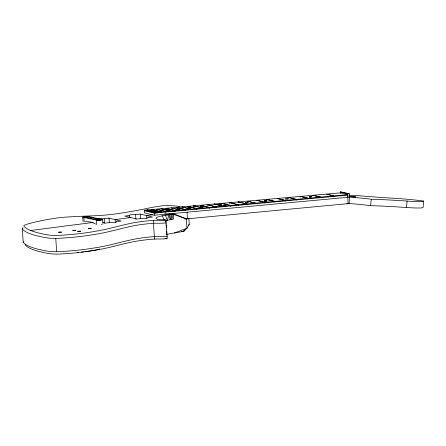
<?xml version="1.0" encoding="UTF-8"?>
<svg xmlns="http://www.w3.org/2000/svg" width="446" height="446" viewBox="0 0 446 446"><rect width="100%" height="100%" fill="white"/><g stroke="black" fill="none" stroke-linecap="round" stroke-linejoin="round"><path stroke-width="0.67" d="M25.149 244.497A20.098 2.76 -3.9 0 0 25.26 244.926L25.517 245.138A184.572 25.366 -3.9 0 0 31.577 249.03L33.428 249.743A184.354 25.338 -3.9 0 0 48.787 253.512A23.471 3.228 -3.9 0 0 56.793 254.12L59.112 254.058A45.381 6.238 -3.9 0 0 78.518 252.559L83.547 251.945A73.785 10.141 -3.9 0 0 110.915 247.034L124.033 243.8A77.242 10.615 -3.9 0 1 128.147 242.853L131.202 242.184A35.613 4.895 -3.9 0 1 152.025 239.223L158.029 238.961A21.776 2.994 -3.9 0 0 166.559 238.761L167.088 238.733L167.178 236.296L165.817 220.079L159.83 219.683A21.012 2.888 -3.9 0 1 162.266 215.819L173.187 214.297L186.294 218.875L186.93 228.201L183.886 231.307L174.458 232.951A27.513 3.78 -3.9 0 0 166.86 234.512M186.149 218.919L349.101 203.543L349.58 193.943L340.432 191.869L340.504 193.397M370.648 205.662L371.239 199.228A103.043 6.807 5.3 0 1 404.422 200.89L407.075 201.074A25.043 1.656 5.3 0 0 423.7 201.04L423.109 207.474A25.043 1.656 5.3 0 1 406.484 207.501L403.831 207.323A103.043 6.807 5.3 0 0 370.648 205.662A25.461 1.684 5.3 0 0 349.101 203.543M406.484 207.501L407.075 201.074M184.956 219.047L186.294 218.875L173.895 213.779L173.187 214.297L171.816 219.41L171.186 214.509L170.116 219.711L165.388 220.837M183.886 231.307L184.884 229.651M188.836 218.35L189.249 224.344L186.93 228.201L174.458 232.951M188.379 225.23L189.249 224.344M355.161 196.942L355.445 196.87L349.29 196.541M202.729 206.911L200.488 207M225.771 205.561L223.535 205.651M266.78 201.107L264.539 201.196M153.017 210.612L150.776 210.696M157.75 211.817L155.676 211.872M84.941 217.302L83.893 217.442L84.194 221.835M85.035 217.319L88.191 216.89M100.417 219.454L96.308 220.045L96.626 224.65M173.895 213.779L169.809 214.314A27.156 3.735 -3.9 0 1 164.474 213.829M129.463 215.485L124.69 216.098L136.838 219.031L141.616 218.417A3.373 0.463 -3.9 0 0 146.059 218.356A3.373 0.463 -3.9 0 0 147.754 217.626L152.526 217.012L140.373 214.08L135.601 214.693A3.373 0.463 -3.9 0 0 131.157 214.76A3.373 0.463 -3.9 0 0 129.463 215.485L129.602 217.486M98.733 218.986A3.373 0.463 -3.9 0 1 104.247 218.746L109.019 218.133L121.173 221.065L116.395 221.679A3.373 0.463 -3.9 0 1 114.706 222.403A3.373 0.463 -3.9 0 1 110.257 222.47L105.485 223.084L102.792 222.431M30.646 230.504L93.236 222.42M130.784 217.57L115.096 219.599L115.274 222.264M152.482 214.766L146.45 215.546L146.634 218.211M175.15 210.624L165.594 208.332L160.995 208.739L170.617 211.047L175.15 210.624L175.172 211.159L170.617 211.577M147.425 210.473L147.403 209.938L157.204 212.29L161.201 211.922L161.218 212.458M151.785 210.088L151.763 209.553L161.502 211.895L165.667 211.504L165.672 212.034M170.316 211.075L160.688 208.767L156.29 209.152L165.973 211.476L170.316 211.075L170.316 211.605M180.195 210.155L170.707 207.881L165.901 208.304L175.451 210.596L180.195 210.155L180.212 210.69M185.464 209.67L176.047 207.407L171.013 207.853L180.496 210.127L185.464 209.67L185.469 210.2M190.977 209.157L181.633 206.916L176.348 207.379L185.765 209.642L190.977 209.157L190.994 209.692M181.957 207.423L181.935 206.888L191.278 209.129L196.753 208.622L196.758 209.152M187.811 206.905L187.794 206.37L197.06 208.594L202.813 208.059L202.819 208.589M193.954 206.359L193.932 205.823L203.12 208.031L209.191 207.468L209.207 208.003M215.897 206.844L206.883 204.681L200.393 205.255L209.492 207.44L215.897 206.844L215.914 207.379M207.206 205.188L207.189 204.653L216.198 206.816L222.955 206.191L222.961 206.721M214.359 204.558L214.336 204.023L223.256 206.163L230.404 205.5L230.409 206.03M238.264 204.77L229.545 202.674L221.885 203.354L230.705 205.467L238.264 204.77L238.281 205.305M229.868 203.181L229.852 202.646L238.565 204.742L246.571 203.995L246.593 204.53M238.292 202.439L238.27 201.904L246.872 203.967L255.368 203.181L255.391 203.716M264.684 202.317L256.322 200.31L247.184 201.113L255.675 203.153L264.684 202.317L264.707 202.852M274.569 201.397L266.334 199.423L256.628 200.282L264.991 202.289L274.569 201.397L274.591 201.932M285.05 200.427L276.955 198.481L266.641 199.395L274.87 201.369L285.05 200.427L285.066 200.962M296.155 199.395L288.205 197.489L277.261 198.453L285.351 200.399L296.155 199.395L296.172 199.931M288.534 197.996L288.512 197.461L296.456 199.368L307.913 198.303L307.935 198.838M300.448 196.942L300.431 196.407L308.219 198.275L320.39 197.143L320.406 197.678M313.086 195.822L313.07 195.287L320.691 197.115L333.725 195.905L333.747 196.441M347.746 194.607L340.482 192.862L326.583 194.094L334.032 195.878L347.746 194.607L347.841 197.283L154.299 215.24L144.498 212.887L144.404 210.211L147.102 209.966L156.897 212.318L156.92 212.853L154.221 213.099L144.426 210.746M154.221 213.099L347.763 195.142M144.404 210.211L154.205 212.564L156.897 212.318M347.824 197.283L349.692 197.115A25.461 1.684 5.3 0 1 371.239 199.228M187.794 206.37L193.625 205.851L202.813 208.059M193.932 205.823L200.087 205.283L209.191 207.468M207.189 204.653L214.035 204.051L222.955 206.191M214.336 204.023L221.584 203.382L230.404 205.5M229.852 202.646L237.963 201.932L246.571 203.995M238.27 201.904L246.883 201.14L255.368 203.181M288.512 197.461L300.125 196.435L307.913 198.303M300.431 196.407L312.763 195.315L320.39 197.143M313.07 195.287L326.282 194.121L333.725 195.905M147.403 209.938L151.462 209.581L161.201 211.922M151.763 209.553L155.989 209.18L165.667 211.504M181.935 206.888L187.487 206.398L196.753 208.622M165.957 222.141L165.817 220.079L165.288 220.107A21.776 2.994 -3.9 0 1 156.758 220.307L150.754 220.569A35.613 4.895 -3.9 0 0 129.931 223.53L126.876 224.193A77.242 10.615 -3.9 0 0 122.761 225.146L109.644 228.38A73.785 10.141 -3.9 0 1 82.276 233.291L77.247 233.905A45.381 6.238 -3.9 0 1 57.841 235.404L55.521 235.466A23.471 3.228 -3.9 0 1 47.516 234.858A184.354 25.338 -3.9 0 1 32.157 231.089L30.306 230.376A184.572 25.366 -3.9 0 1 24.246 226.484L23.989 226.273A20.098 2.76 -3.9 0 1 25.745 224.667L26.504 224.416A53.615 7.37 -3.9 0 1 33.361 222.509L36.879 221.662A70.2 9.65 -3.9 0 1 53.18 218.579L57.807 217.91A24.58 3.378 -3.9 0 1 69.331 216.89A163.063 22.412 -3.9 0 1 92.852 215.831L94.942 215.747A33.673 4.627 -3.9 0 0 117.822 213.617A141.778 19.485 -3.9 0 0 148.524 208.12A42.136 5.792 -3.9 0 1 162.74 205.779L164.869 205.651A27.334 3.758 -3.9 0 1 178.935 206.453L179.866 206.688A9.422 1.293 -3.9 0 1 179.978 207.2M311.007 197.132L309.357 197.132M247.407 202.897L245.93 202.919M168.398 210.049L166.999 210.033M349.268 196.34L355.445 197.009M87.26 216.695L83.92 217.012L98.192 220.079L101.532 219.761L87.26 216.695L84.104 217.124M101.348 219.649L98.192 220.079M340.432 191.869L349.58 193.943M332.019 195.928L334.048 196.413L334.032 195.878M346.854 203.599L348.064 203.889L347.69 193.614M318.806 197.193L320.707 197.65L320.691 197.115M230.716 206.002L230.705 205.467M223.262 206.693L223.256 206.163M214.922 207.039L216.215 207.351L216.198 206.816M207.552 207.501L209.514 207.975L209.492 207.44M203.125 208.561L203.12 208.031M195.744 208.806L197.076 209.129L197.06 208.594M191.284 209.659L191.278 209.129M183.758 209.687L185.787 210.178L185.765 209.642M178.472 210.172L180.519 210.663L180.496 210.127M175.456 211.131L175.451 210.596M164.044 211.543L165.99 212.012L165.973 211.476M161.502 212.424L161.502 211.895M157.204 212.82L157.204 212.29M162.266 215.819L164.228 219.85M165.499 215.24L167.183 220.346L169.19 214.727L170.116 219.711L173.516 219.109L173.187 214.297M154.528 239.011L153.257 220.357M166.146 224.89L166.336 227.661M166.57 231.123L166.804 234.579M140.373 214.08L140.691 218.746M135.601 214.693L135.918 219.36M109.019 218.133L109.337 222.794M104.247 218.746L104.565 223.413M102.697 219.694L102.998 224.087M82.755 217.085L83.056 221.472M23.136 227.861A21.854 3.005 -3.9 0 0 22.69 229.3A186.127 25.584 -3.9 0 0 28.8 233.219L30.668 233.944A186.127 25.584 -3.9 0 0 46.178 237.746A25.227 3.468 -3.9 0 0 55.761 238.409L56.67 251.739A47.142 6.478 -3.9 0 0 80.776 249.877A75.547 10.386 -3.9 0 0 112.141 244.419L125.231 241.191A75.591 10.392 -3.9 0 1 130.689 239.959L132.311 239.597A33.874 4.655 -3.9 0 1 154.199 236.603L156.15 236.553A23.538 3.233 -3.9 0 0 167.178 236.296M22.3 228.854L23.209 242.178M308.219 198.275L308.236 198.81M300.125 196.435L300.141 196.97M296.456 199.368L296.478 199.903M288.205 197.489L288.228 198.024M285.351 200.399L285.373 200.934M274.87 201.369L274.892 201.904M264.991 202.289L265.008 202.824M255.675 203.153L255.692 203.688M246.872 203.967L246.894 204.502M238.565 204.742L238.582 205.277M237.963 201.932L237.986 202.467M229.545 202.674L229.567 203.209M214.035 204.051L214.052 204.58M193.625 205.851L193.648 206.386M187.487 206.398L187.504 206.933M187.13 212.196L187.37 218.802M170.617 211.047L170.64 211.582M154.205 212.564L154.299 215.24M147.102 209.966L147.119 210.501M183.44 230.766A3.373 0.463 -3.9 0 1 183.512 231.117M183.1 231.251A3.373 0.463 -3.9 0 1 181.745 231.491M99.776 249.063A30.741 4.226 -3.9 0 1 94.078 250.323M93.482 250.429A30.741 4.226 -3.9 0 1 84.863 251.678M83.508 251.834A30.741 4.226 -3.9 0 1 81.428 252.051M78.63 252.313A30.741 4.226 -3.9 0 1 77.331 252.419M55.761 238.409A47.142 6.478 -3.9 0 0 79.867 236.553A75.547 10.386 -3.9 0 0 111.232 231.095L124.323 227.867A75.591 10.392 -3.9 0 1 129.78 226.635L131.403 226.273A33.874 4.655 -3.9 0 1 153.29 223.279L155.241 223.229A23.538 3.233 -3.9 0 0 166.269 222.972M56.67 251.739A25.227 3.468 -3.9 0 1 47.086 251.07A186.127 25.584 -3.9 0 1 31.577 247.268L29.709 246.543A186.127 25.584 -3.9 0 1 23.599 242.624A21.854 3.005 -3.9 0 1 23.359 241.693M167.088 238.733A27.513 3.78 -3.9 0 1 164.931 238.359M102.011 224.427A2.938 0.401 -3.9 0 1 101.381 224.533M85.208 221.857A72.586 31.515 82.3 0 1 95.572 224.031M423.7 201.04A31.354 2.068 5.3 0 0 393.339 198.219A83.815 5.536 5.3 0 1 355.178 195.376A23.354 1.544 5.3 0 1 349.803 195.666M170.026 213.785A27.156 3.339 -2.1 0 1 169.017 213.712M155.437 211.543L158.113 211.471L155.437 211.543M166.759 209.704L169.435 209.631L166.759 209.704M176.928 208.784L179.599 208.711L176.928 208.784M188.034 207.775L190.71 207.708L188.034 207.775M200.254 206.671L202.93 206.598L200.254 206.671M218.835 204.251L221.511 204.179L218.835 204.251M223.295 205.322L225.971 205.249L223.295 205.322M245.523 202.568L248.193 202.495L245.523 202.568M264.3 200.867L266.976 200.795L264.3 200.867M285.412 198.955L288.088 198.883L285.412 198.955M309.123 196.803L311.799 196.731L309.123 196.803M150.547 210.367L153.223 210.295L150.547 210.367M58.482 232.21L61.503 232.11L58.482 232.21M72.754 230.37L75.792 230.27L72.754 230.37M77.61 231.296L80.642 231.195L77.61 231.296M88.47 228.363L91.279 228.268L88.47 228.363M102.396 219.51L88.308 216.555A2.938 0.401 -3.9 0 0 84.372 216.639A2.938 0.401 -3.9 0 0 83.056 217.269L97.144 220.218A2.938 0.401 -3.9 0 0 101.08 220.14A2.938 0.401 -3.9 0 0 102.396 219.51"/></g></svg>
